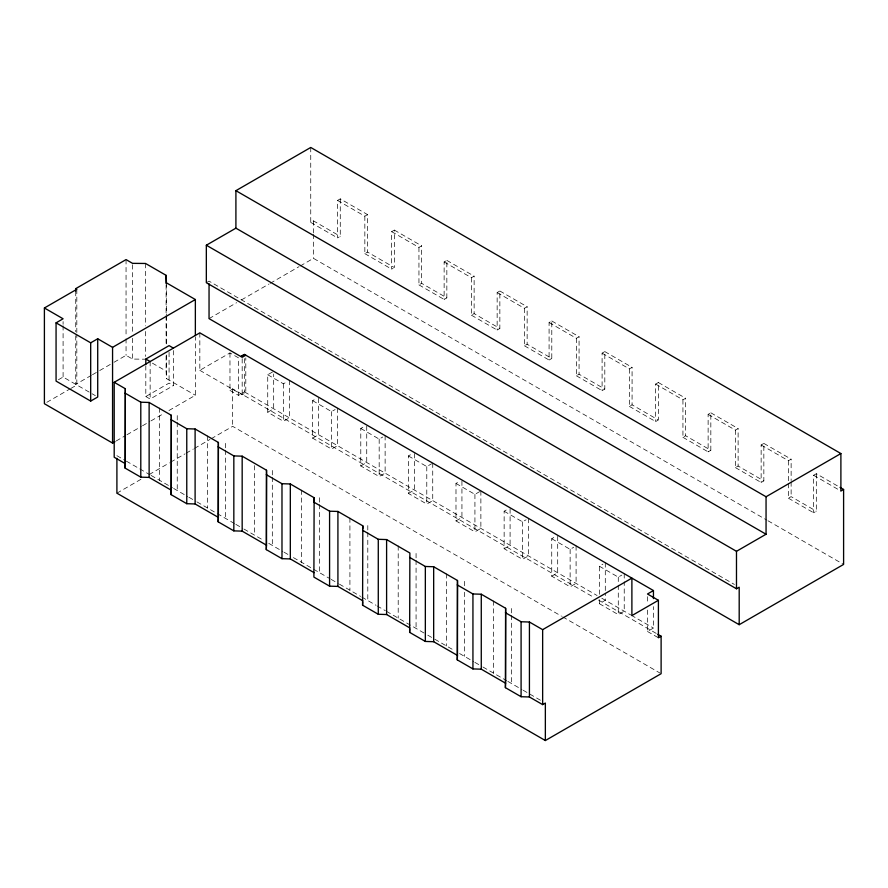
<?xml version="1.0" encoding="UTF-8"?>
<svg xmlns="http://www.w3.org/2000/svg" width="888" height="888" viewBox="0 0 888 888"><rect width="100%" height="100%" fill="white"/><g stroke="black" fill="none" stroke-linecap="round" stroke-linejoin="round"><path stroke-width="0.67" stroke-dasharray="4.44 3.33" d="M340.271 198.868L340.271 236.341L337.562 237.906L337.562 200.433L340.271 198.868L367.554 214.619L367.554 252.092L394.372 267.577L394.372 230.103L391.664 231.657L391.664 269.142L394.372 267.577M207.248 282.184L209.046 281.141L734.398 584.448M310.745 147.464L310.745 222.422L313.453 220.868L340.271 236.341M58.408 379.742L63.092 377.034L95.327 395.637M337.562 200.433L364.846 216.184L367.554 214.619M91.309 375.38L75.735 384.371L75.735 333.044M92.507 374.692L98.501 371.24M99.7 370.54L112.876 362.937M114.075 362.249L126.052 355.333L132.545 359.074L145.543 359.207M46.798 402.331L69.619 389.155M70.818 388.467L76.823 385.004L76.823 335.054M209.046 318.626L236.652 302.686M241.447 299.911L269.053 283.982M270.252 283.283L299.056 266.655M300.255 265.967L313.453 258.341L766.832 520.102M364.846 216.184L364.846 253.657L367.554 252.092M145.81 365.745L145.81 396.525L169.075 383.105L173.393 385.603L173.393 348.118M145.81 396.525L150.139 399.034L173.393 385.603M199.833 332.856L199.833 370.34L229.97 352.936L238.528 357.875L238.528 395.36L244.478 391.919L244.478 355.777M391.664 231.657L418.947 247.408L421.645 245.854L421.645 283.328L446.842 297.88L446.842 260.395L444.133 261.96L444.133 299.434L446.842 297.88M116.162 440.992L125.763 435.453M126.962 434.754L141.358 426.44M142.557 425.752L149.761 421.6M150.96 420.901L164.158 413.286M168.964 410.511L195.36 395.271L195.36 336.996M229.97 352.936L229.97 390.42L232.667 388.855L593.872 597.391M418.947 247.408L418.947 284.893L421.645 283.328M289.377 380.364L289.377 417.848L283.427 421.278L267.732 412.221L267.732 374.747L273.682 371.306M199.833 370.34L242.18 394.783L245.798 392.696L245.798 357.897M267.732 374.747L283.427 383.805L286.991 381.74M444.133 261.96L471.417 277.711L474.125 276.146L474.125 313.619L499.855 328.482L499.855 290.998L497.147 292.563L497.147 330.047L499.855 328.482M116.905 493.173L141.969 478.699M149.129 474.569L169.419 462.859M170.607 462.171L184.937 453.901M186.125 453.213L193.284 449.073M194.483 448.385L210.001 439.427M211.189 438.739L232.667 426.34L561.505 616.183M267.732 412.221L273.682 408.791L273.682 373.981M337.518 408.158L337.518 445.643L331.568 449.073L312.632 438.15L312.632 400.666L316.206 398.601M471.417 277.711L471.417 315.185L474.125 313.619M312.632 400.666L331.568 411.599L335.142 409.535M497.147 292.563L524.431 308.314L527.139 306.749L527.139 344.233L551.792 358.463L551.792 320.99L549.084 322.544L549.084 360.029L551.792 358.463M312.632 438.15L318.581 434.709L318.581 397.236M385.126 435.642L385.126 473.126L379.176 476.556L360.783 465.945L360.783 428.46L364.346 426.406M524.431 308.314L524.431 345.798L527.139 344.233M360.783 428.46L379.176 439.083L382.739 437.018M549.084 322.544L576.368 338.295L579.065 336.741L579.065 374.214L604.806 389.077L604.806 351.593L602.097 353.158L602.097 390.631L604.806 389.077M360.783 465.945L366.733 462.504L366.733 425.03M432.734 463.125L432.734 500.61L426.784 504.051L408.391 493.428L408.391 455.944L411.954 453.89M576.368 338.295L576.368 375.779L579.065 374.214M408.391 455.944L426.784 466.566L431.535 463.814M408.391 493.428L414.341 489.987L414.341 452.514M602.097 353.158L629.381 368.909L632.078 367.343L632.078 404.828L658.363 419.991L658.363 382.517L655.655 384.071L655.655 421.556L658.363 419.991M480.874 490.931L480.874 528.404L474.925 531.845L455.988 520.912L455.988 483.427L459.562 481.374M455.988 483.427L474.925 494.361L479.687 491.619M629.381 368.909L629.381 406.382L632.078 404.828M455.988 520.912L461.938 517.471L461.938 479.997M655.655 384.071L682.939 399.822L685.636 398.268L685.636 435.742L710.833 450.283L710.833 412.809L708.125 414.374L708.125 451.848L710.833 450.283M528.482 518.414L528.482 555.888L522.533 559.329L504.14 548.706L504.14 511.233L508.902 508.48M504.14 511.233L522.533 521.844L526.096 519.791M682.939 399.822L682.939 437.307L685.636 435.742M504.14 548.706L510.089 545.276L510.089 507.792M708.125 414.374L735.408 430.125L738.117 428.56L738.117 466.034L763.846 480.896L763.846 443.412L761.138 444.977L761.138 482.462L763.846 480.896M576.09 545.898L576.09 583.372L570.129 586.813L551.737 576.19L551.737 538.716L556.499 535.964M551.737 538.716L570.129 549.328L573.704 547.274M735.408 430.125L735.408 467.599L738.117 466.034M551.737 576.19L557.697 572.76L557.697 535.275M599.345 594.305L599.345 566.2L602.919 564.135M761.138 444.977L788.422 460.728L791.13 459.163L791.13 480.586M599.345 566.2L618.281 577.133L621.855 575.069M816.316 473.715L816.316 511.188L813.619 512.753L813.619 475.269L816.316 473.715L838.86 486.724M599.345 599.666L599.345 603.674L605.294 600.244L605.294 593.55M788.422 483.483L788.422 498.212L791.13 496.647L816.316 511.188M599.345 603.674L618.281 614.607L624.231 611.177L624.231 581.729M647.496 610.056L647.496 631.479L653.446 628.038L653.446 606.626M394.372 230.103L421.645 245.854M446.842 260.395L474.125 276.146M499.855 290.998L527.139 306.749M551.792 320.99L579.065 336.741M604.806 351.593L632.078 367.343M658.363 382.517L685.636 398.268M710.833 412.809L738.117 428.56M763.846 443.412L791.13 459.163M813.619 475.269L840.892 491.02M310.745 222.422L337.562 237.906M364.846 253.657L391.664 269.142M418.947 284.893L444.133 299.434M471.417 315.185L497.147 330.047M524.431 345.798L549.084 360.029M576.368 375.779L602.097 390.631M629.381 406.382L655.655 421.556M682.939 437.307L708.125 451.848M735.408 467.599L761.138 482.462M788.422 498.212L813.619 512.753M768.031 520.79L843.6 564.424M244.478 391.919L597.113 595.537M601.787 598.212L630.691 614.918M631.246 615.218L653.446 628.038M598.545 600.088L656.754 633.699M229.97 390.42L238.528 395.36M647.496 631.479L658.408 637.773M152.392 363.159L166.1 371.073L166.445 378.577L195.36 395.271M562.703 616.883L659.917 673.004M116.905 455.688L125.164 460.461M126.34 461.138L149.928 474.758M151.104 475.435L172.472 487.778M173.671 488.467L187.723 496.581M188.878 497.247L195.871 501.276M197.036 501.953L234.687 523.687M235.842 524.364L242.813 528.393M243.978 529.059L263.969 540.603M268.742 543.356L282.872 551.515M284.049 552.192L288.733 554.9M293.429 557.609L330.036 578.743M331.213 579.42L338.228 583.471M339.394 584.149L360.639 596.414M361.838 597.102L375.979 605.272M377.145 605.949L385.337 610.667M386.502 611.344L426.595 634.498M427.772 635.164L433.61 638.539M434.787 639.216L454.823 650.782M459.584 653.535L473.693 661.682M474.858 662.359L481.862 666.4M483.039 667.077L506.648 680.708M507.847 681.396L521.944 689.543M523.121 690.22L540.67 700.355M791.13 481.918L791.13 496.647M788.422 460.728L788.422 482.14M647.496 596.669L647.496 603.363M624.231 573.692L624.231 580.386M618.281 577.133L618.281 583.827M618.281 585.159L618.281 614.607M605.294 562.759L605.294 592.207M570.129 549.328L570.129 586.813M522.533 521.844L522.533 559.329M511.421 608.502L511.421 613.952M511.421 615.317L511.421 683.46M493.539 600.91L493.539 673.137M474.925 494.361L474.925 531.845M464.357 581.329L464.357 586.779M464.357 592.24L464.357 656.288M446.475 573.737L446.475 645.965M426.784 466.566L426.784 504.051M416.072 553.457L416.072 558.907M416.072 560.273L416.072 628.415M398.201 545.865L398.201 618.092M379.176 439.083L379.176 476.556M367.799 525.585L367.799 531.035M367.799 532.4L367.799 600.543M349.916 517.993L349.916 590.22M331.568 411.599L331.568 449.073M319.514 497.713L319.514 503.163M319.514 504.528L319.514 572.671M313.453 220.868L313.453 232.911M313.453 234.254L313.453 258.341M301.631 490.109L301.631 562.348M283.427 383.805L283.427 421.278M272.316 470.462L272.316 475.913M272.316 477.278L272.316 545.421M254.434 465.59L254.434 535.098M242.18 358.641L242.18 394.783M232.667 388.855L232.667 426.34M225.386 443.367L225.386 448.817M225.386 450.183L225.386 518.326M207.503 435.775L207.503 508.003M177.245 415.573L177.245 421.023M177.245 422.388L177.245 490.531M169.075 352.314L169.075 383.105M166.445 282.839L166.445 314.752M166.445 316.139L166.445 345.277M166.445 354.989L166.445 378.577M166.1 285.048L166.1 314.186M166.1 315.573L166.1 344.711M166.1 355.811L166.1 371.073M159.363 407.969L159.363 480.208M150.139 361.549L150.139 399.034M145.543 263.47L145.543 325.907M145.543 331.457L145.543 356.432M132.545 264.735L132.545 332.711M132.545 338.261L132.545 359.074M126.052 259.596L126.052 337.296M126.052 338.683L126.052 355.333M76.823 289.266L76.823 333.666M75.735 291.419L75.735 331.657M63.092 321.556L63.092 324.331M63.092 325.718L63.092 377.034"/><path stroke-width="1.33" d="M125.097 468.098L125.33 388.722L114.197 382.295L114.197 457.253L125.33 463.68L125.097 468.098L140.792 477.156L149.129 477.422L171.317 490.232L171.084 494.638L186.769 503.696L195.105 503.962L218.381 517.404L218.148 521.811L233.833 530.869L242.169 531.135L266.522 545.199L266.289 549.616L281.984 558.674L290.321 558.929L314.13 572.682M171.084 494.638L171.317 415.273L149.129 402.464L140.792 402.197L125.097 393.14M218.148 521.811L218.381 442.446L195.105 429.004L186.769 428.738L171.084 419.68M266.289 549.616L266.522 470.24L242.169 456.177L233.833 455.91L218.148 446.853M362.815 600.788L337.917 586.413L329.581 586.158L313.897 577.1L314.13 497.724L290.321 483.971L281.984 483.716L266.289 474.658M409.879 627.96L386.602 614.529L378.277 614.263L362.582 605.205L362.815 525.829L337.917 511.455L329.581 511.199L313.897 502.142M362.582 605.205L362.759 601.898M657.841 634.321L661.116 636.219L661.116 673.692L545.354 740.537L545.354 703.052L542.646 704.617L529.426 696.98L521.09 696.714L505.394 687.656L505.627 683.249L481.274 669.186L472.938 668.919L457.253 659.862L457.487 655.444L433.666 641.702L425.341 641.436L409.646 632.378L409.879 553.002L386.602 539.571L378.277 539.305L362.582 530.247M409.646 632.378L409.823 629.07M457.253 659.862L457.487 580.486L433.666 566.744L425.341 566.477L409.646 557.42M505.394 687.656L505.627 608.28L481.274 594.227L472.938 593.961L457.253 584.903M244.478 354.445L241.225 356.321L244.478 354.445L653.446 590.553L653.446 598.59M235.908 190.676L766.055 496.758L766.055 534.232L235.908 228.161L235.908 190.676L310.745 147.464L840.892 453.546L840.892 491.02L843.6 489.466L843.6 564.424L739.193 624.697L209.046 318.626L209.046 283.816M75.735 291.419L75.735 288.644L126.052 259.596L132.545 263.348L145.543 263.47L166.1 275.336L166.445 282.839L195.36 299.534L195.36 335.609M114.963 441.691L112.565 443.068L44.4 403.718L44.4 307.981L76.823 289.266L75.735 288.644M56.066 322.844L90.687 342.824L97.713 338.772L97.713 397.025L90.687 401.076L56.066 381.096L56.066 322.844L63.092 318.781L44.4 307.981M739.193 624.697L739.193 587.223L736.485 588.777L206.338 282.706L206.338 245.221L235.908 228.161M97.713 338.772L112.565 347.341L195.36 299.534M145.81 364.402L145.81 359.052L169.075 345.621L173.393 348.118M114.197 382.295L199.833 332.856L242.18 357.309L245.798 355.222M766.055 496.758L840.892 453.546M505.394 612.698L521.09 621.755L529.426 622.022L542.646 629.659L631.89 578.132L631.89 615.606L658.408 600.299L658.408 637.773L661.116 636.219M653.446 590.553L647.496 593.994L658.408 600.299M206.338 245.221L736.485 551.304L766.055 534.232M840.037 487.412L843.6 489.466M145.81 359.052L150.139 361.549M545.354 740.537L116.905 493.173L116.905 458.375M736.485 551.304L736.485 588.777M542.646 629.659L542.646 704.617M529.426 622.022L529.426 696.98M521.09 621.755L521.09 696.714M505.627 608.28L505.627 683.249M481.274 594.227L481.274 669.186M472.938 593.961L472.938 668.919M457.487 580.486L457.487 655.444M433.666 566.744L433.666 641.702M425.341 566.477L425.341 641.436M386.602 539.571L386.602 614.529M378.277 539.305L378.277 614.263M362.815 525.829L362.815 528.56M337.917 511.455L337.917 586.413M329.581 511.199L329.581 586.158M314.13 497.724L314.13 501.809M290.321 483.971L290.321 558.929M281.984 483.716L281.984 558.674M266.522 470.24L266.522 545.199M242.169 456.177L242.169 531.135M233.833 455.91L233.833 530.869M218.381 442.446L218.381 517.404M195.105 429.004L195.105 503.962M186.769 428.738L186.769 503.696M171.317 415.273L171.317 490.232M166.1 275.336L166.1 283.661M149.129 402.464L149.129 477.422M140.792 402.197L140.792 477.156M125.33 388.722L125.33 463.68M112.565 347.341L112.565 443.068M90.687 342.824L90.687 401.076"/></g></svg>
